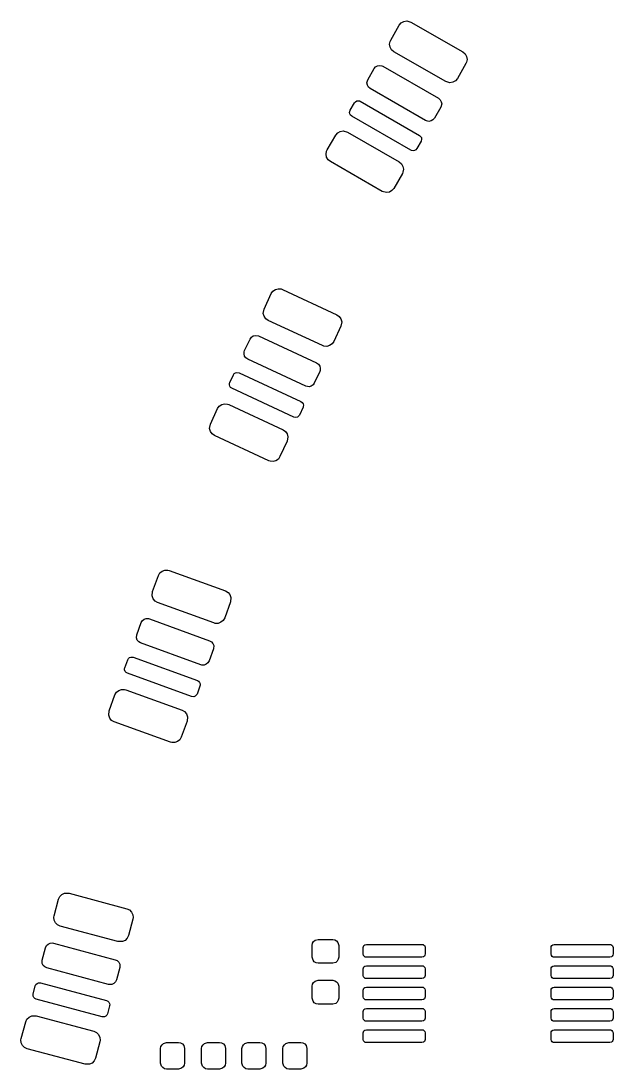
# Model space of a CAD drawing. Extents: x 126.5 to 161.3, y -107.5 to -63.8.
# Drawn here: x 126.53 to 140.39, y -88.38 to -63.83 of the extents above; entities that cross this region are included whole.
import ezdxf

# ---------------------------------------------------------------- set-up
doc = ezdxf.new("R2010")
doc.units = 0
doc.header["$MEASUREMENT"] = 0
doc.layers.add('BLACK', color=7, linetype='CONTINUOUS')

msp = doc.modelspace()

# ---------------------------------------------------------------- linework, layer by layer
at = {"layer": 'BLACK', "linetype": 'CONTINUOUS'}
for p, q in [((135.43, -63.8739), (135.49, -63.8392)), ((135.49, -63.8392), (135.558, -63.8271)), ((135.558, -63.8271), (135.658, -63.8539)), ((135.185, -64.2735), (135.385, -63.9271)), ((135.385, -63.9271), (135.43, -63.8739)), ((135.658, -63.8539), (136.871, -64.5539)), ((135.158, -64.3735), (135.17, -64.3051)), ((135.17, -64.3051), (135.185, -64.2735)), ((135.17, -64.4419), (135.158, -64.3735)), ((135.205, -64.5021), (135.17, -64.4419)), ((135.258, -64.5467), (135.205, -64.5021)), ((136.471, -65.2467), (135.258, -64.5467)), ((136.871, -64.5539), (136.924, -64.5986)), ((136.944, -64.8271), (136.744, -65.1735)), ((136.924, -64.5986), (136.959, -64.6587)), ((136.959, -64.7955), (136.944, -64.8271)), ((136.959, -64.6587), (136.971, -64.7271)), ((136.971, -64.7271), (136.959, -64.7955)), ((134.648, -65.2045), (134.798, -64.9447)), ((134.798, -64.9447), (134.831, -64.9048)), ((134.831, -64.9048), (134.876, -64.8787)), ((134.876, -64.8787), (134.927, -64.8697)), ((134.927, -64.8697), (134.979, -64.8787)), ((134.979, -64.8787), (135.002, -64.8898)), ((135.002, -64.8898), (136.302, -65.6398)), ((134.627, -65.2795), (134.648, -65.2045)), ((134.637, -65.3308), (134.627, -65.2795)), ((136.571, -65.2735), (136.471, -65.2467)), ((136.639, -65.2615), (136.571, -65.2735)), ((136.699, -65.2267), (136.639, -65.2615)), ((136.744, -65.1735), (136.699, -65.2267)), ((134.663, -65.3759), (134.637, -65.3308)), ((134.702, -65.4094), (134.663, -65.3759)), ((136.002, -66.1594), (134.702, -65.4094)), ((134.235, -65.919), (134.335, -65.7458)), ((134.335, -65.7458), (134.357, -65.7192)), ((134.357, -65.7192), (134.387, -65.7018)), ((134.387, -65.7018), (134.422, -65.6958)), ((134.422, -65.6958), (134.456, -65.7018)), ((134.456, -65.7018), (134.472, -65.7092)), ((134.472, -65.7092), (135.857, -66.5092)), ((136.302, -65.6398), (136.341, -65.6733)), ((136.341, -65.6733), (136.367, -65.7184)), ((136.377, -65.7697), (136.356, -65.8447)), ((136.367, -65.7184), (136.377, -65.7697)), ((134.222, -65.969), (134.235, -65.919)), ((134.228, -66.0032), (134.222, -65.969)), ((134.245, -66.0332), (134.228, -66.0032)), ((134.272, -66.0556), (134.245, -66.0332)), ((135.657, -66.8556), (134.272, -66.0556)), ((136.356, -65.8447), (136.206, -66.1045)), ((136.025, -66.1705), (136.002, -66.1594)), ((136.077, -66.1795), (136.025, -66.1705)), ((136.128, -66.1705), (136.077, -66.1795)), ((136.173, -66.1444), (136.128, -66.1705)), ((136.206, -66.1045), (136.173, -66.1444)), ((133.698, -66.8499), (133.898, -66.5035)), ((133.898, -66.5035), (133.942, -66.4503)), ((133.942, -66.4503), (134.002, -66.4156)), ((134.002, -66.4156), (134.071, -66.4035)), ((134.071, -66.4035), (134.171, -66.4303)), ((134.171, -66.4303), (135.383, -67.1303)), ((135.857, -66.5092), (135.884, -66.5315)), ((135.884, -66.5315), (135.901, -66.5616)), ((135.894, -66.6458), (135.794, -66.819)), ((135.907, -66.5958), (135.894, -66.6458)), ((135.901, -66.5616), (135.907, -66.5958)), ((133.671, -66.9499), (133.683, -66.8815)), ((133.683, -67.0183), (133.671, -66.9499)), ((133.683, -66.8815), (133.698, -66.8499)), ((133.718, -67.0785), (133.683, -67.0183)), ((135.673, -66.8629), (135.657, -66.8556)), ((135.707, -66.869), (135.673, -66.8629)), ((135.742, -66.8629), (135.707, -66.869)), ((135.772, -66.8456), (135.742, -66.8629)), ((135.794, -66.819), (135.772, -66.8456)), ((133.771, -67.1231), (133.718, -67.0785)), ((134.983, -67.8231), (133.771, -67.1231)), ((135.383, -67.1303), (135.436, -67.175)), ((135.436, -67.175), (135.471, -67.2351)), ((135.471, -67.2351), (135.483, -67.3035)), ((135.456, -67.4035), (135.256, -67.7499)), ((135.471, -67.3719), (135.456, -67.4035)), ((135.483, -67.3035), (135.471, -67.3719)), ((135.256, -67.7499), (135.212, -67.8032)), ((135.083, -67.8499), (134.983, -67.8231)), ((135.152, -67.8379), (135.083, -67.8499)), ((135.212, -67.8032), (135.152, -67.8379)), ((132.217, -70.5775), (132.386, -70.215)), ((132.386, -70.215), (132.426, -70.1581)), ((132.426, -70.1581), (132.483, -70.1183)), ((132.483, -70.1183), (132.55, -70.1003)), ((132.55, -70.1003), (132.619, -70.1064)), ((132.619, -70.1064), (132.652, -70.1183)), ((132.652, -70.1183), (133.921, -70.7099)), ((132.199, -70.6795), (132.217, -70.5775)), ((132.217, -70.7466), (132.199, -70.6795)), ((133.921, -70.7099), (133.978, -70.7498)), ((132.257, -70.8035), (132.217, -70.7466)), ((132.314, -70.8433), (132.257, -70.8035)), ((133.583, -71.435), (132.314, -70.8433)), ((133.978, -70.7498), (134.018, -70.8067)), ((134.018, -70.8067), (134.036, -70.8738)), ((134.036, -70.8738), (134.018, -70.9757)), ((131.92, -71.2373), (131.962, -71.2074)), ((131.962, -71.2074), (132.013, -71.1939)), ((132.013, -71.1939), (132.089, -71.2074)), ((132.089, -71.2074), (133.449, -71.8413)), ((134.018, -70.9757), (133.849, -71.3383)), ((131.763, -71.5518), (131.89, -71.2799)), ((131.89, -71.2799), (131.92, -71.2373)), ((133.616, -71.4469), (133.583, -71.435)), ((133.685, -71.453), (133.616, -71.4469)), ((133.752, -71.435), (133.685, -71.453)), ((133.809, -71.3952), (133.752, -71.435)), ((133.849, -71.3383), (133.809, -71.3952)), ((131.749, -71.6283), (131.754, -71.5764)), ((131.763, -71.6786), (131.749, -71.6283)), ((131.754, -71.5764), (131.763, -71.5518)), ((131.793, -71.7213), (131.763, -71.6786)), ((131.836, -71.7512), (131.793, -71.7213)), ((133.195, -72.3851), (131.836, -71.7512)), ((133.449, -71.8413), (133.491, -71.8712)), ((133.491, -71.8712), (133.521, -71.9139)), ((133.521, -71.9139), (133.535, -71.9642)), ((131.414, -72.2995), (131.499, -72.1183)), ((131.499, -72.1183), (131.519, -72.0898)), ((131.519, -72.0898), (131.547, -72.0699)), ((131.547, -72.0699), (131.581, -72.0609)), ((131.581, -72.0609), (131.632, -72.0699)), ((131.632, -72.0699), (133.082, -72.7461)), ((133.521, -72.0406), (133.394, -72.3125)), ((133.53, -72.0161), (133.521, -72.0406)), ((133.535, -71.9642), (133.53, -72.0161)), ((131.405, -72.3505), (131.408, -72.3159)), ((131.414, -72.384), (131.405, -72.3505)), ((131.408, -72.3159), (131.414, -72.2995)), ((131.434, -72.4125), (131.414, -72.384)), ((131.463, -72.4324), (131.434, -72.4125)), ((132.913, -73.1086), (131.463, -72.4324)), ((133.271, -72.3986), (133.195, -72.3851)), ((133.322, -72.3851), (133.271, -72.3986)), ((133.364, -72.3552), (133.322, -72.3851)), ((133.394, -72.3125), (133.364, -72.3552)), ((130.96, -73.2738), (131.129, -72.9113)), ((131.129, -72.9113), (131.169, -72.8544)), ((131.169, -72.8544), (131.226, -72.8145)), ((131.226, -72.8145), (131.293, -72.7966)), ((131.293, -72.7966), (131.362, -72.8026)), ((131.362, -72.8026), (131.395, -72.8145)), ((131.395, -72.8145), (132.664, -73.4062)), ((133.13, -72.879), (133.046, -73.0602)), ((133.082, -72.7461), (133.11, -72.766)), ((133.11, -72.766), (133.13, -72.7945)), ((133.13, -72.7945), (133.139, -72.828)), ((133.136, -72.8626), (133.13, -72.879)), ((133.139, -72.828), (133.136, -72.8626)), ((132.964, -73.1176), (132.913, -73.1086)), ((132.997, -73.1086), (132.964, -73.1176)), ((133.026, -73.0887), (132.997, -73.1086)), ((133.046, -73.0602), (133.026, -73.0887)), ((130.942, -73.3758), (130.96, -73.2738)), ((130.96, -73.4429), (130.942, -73.3758)), ((132.664, -73.4062), (132.721, -73.4461)), ((131, -73.4998), (130.96, -73.4429)), ((131.057, -73.5396), (131, -73.4998)), ((132.326, -74.1313), (131.057, -73.5396)), ((132.76, -73.672), (132.591, -74.0345)), ((132.721, -73.4461), (132.76, -73.5029)), ((132.76, -73.5029), (132.778, -73.57)), ((132.778, -73.57), (132.76, -73.672)), ((132.358, -74.1432), (132.326, -74.1313)), ((132.428, -74.1492), (132.358, -74.1432)), ((132.495, -74.1313), (132.428, -74.1492)), ((132.552, -74.0914), (132.495, -74.1313)), ((132.591, -74.0345), (132.552, -74.0914)), ((129.606, -77.1971), (129.743, -76.8212)), ((129.743, -76.8212), (129.778, -76.761)), ((129.778, -76.761), (129.831, -76.7164)), ((129.831, -76.7164), (129.896, -76.6926)), ((129.896, -76.6926), (129.965, -76.6926)), ((129.965, -76.6926), (129.999, -76.7017)), ((129.999, -76.7017), (131.315, -77.1805)), ((129.597, -77.3002), (129.606, -77.1971)), ((129.621, -77.3655), (129.597, -77.3002)), ((131.315, -77.1805), (131.375, -77.2152)), ((131.375, -77.2152), (131.42, -77.2684)), ((131.42, -77.2684), (131.443, -77.3337)), ((131.443, -77.3337), (131.434, -77.4368)), ((129.665, -77.4187), (129.621, -77.3655)), ((129.726, -77.4534), (129.665, -77.4187)), ((131.041, -77.9322), (129.726, -77.4534)), ((131.434, -77.4368), (131.297, -77.8127)), ((129.367, -77.8802), (129.407, -77.8467)), ((129.407, -77.8467), (129.456, -77.8289)), ((129.456, -77.8289), (129.508, -77.8289)), ((129.508, -77.8289), (129.533, -77.8357)), ((129.533, -77.8357), (130.943, -78.3487)), ((131.297, -77.8127), (131.263, -77.8729)), ((129.238, -78.2072), (129.341, -77.9253)), ((129.341, -77.9253), (129.367, -77.8802)), ((131.075, -77.9413), (131.041, -77.9322)), ((131.144, -77.9413), (131.075, -77.9413)), ((131.209, -77.9175), (131.144, -77.9413)), ((131.263, -77.8729), (131.209, -77.9175)), ((129.232, -78.2846), (129.238, -78.2072)), ((129.249, -78.3335), (129.232, -78.2846)), ((129.283, -78.3734), (129.249, -78.3335)), ((129.328, -78.3995), (129.283, -78.3734)), ((130.738, -78.9125), (129.328, -78.3995)), ((131.032, -78.541), (130.93, -78.8229)), ((130.943, -78.3487), (130.988, -78.3747)), ((130.988, -78.3747), (131.021, -78.4147)), ((131.021, -78.4147), (131.039, -78.4636)), ((131.039, -78.4636), (131.032, -78.541)), ((128.956, -78.9825), (129.025, -78.7945)), ((129.025, -78.7945), (129.042, -78.7645)), ((129.042, -78.7645), (129.069, -78.7421)), ((129.069, -78.7421), (129.101, -78.7303)), ((129.101, -78.7303), (129.153, -78.7348)), ((129.153, -78.7348), (130.656, -79.282)), ((130.93, -78.8229), (130.904, -78.868)), ((128.952, -78.9993), (128.956, -78.9825)), ((128.952, -79.034), (128.952, -78.9993)), ((128.964, -79.0667), (128.952, -79.034)), ((128.986, -79.0933), (128.964, -79.0667)), ((130.763, -78.9193), (130.738, -78.9125)), ((130.815, -78.9193), (130.763, -78.9193)), ((130.864, -78.9015), (130.815, -78.9193)), ((130.904, -78.868), (130.864, -78.9015)), ((129.016, -79.1106), (128.986, -79.0933)), ((130.519, -79.6579), (129.016, -79.1106)), ((130.656, -79.282), (130.686, -79.2994)), ((130.686, -79.2994), (130.709, -79.326)), ((128.725, -79.6168), (128.76, -79.5566)), ((128.76, -79.5566), (128.813, -79.512)), ((128.813, -79.512), (128.878, -79.4882)), ((128.878, -79.4882), (128.948, -79.4882)), ((128.948, -79.4882), (128.982, -79.4972)), ((128.982, -79.4972), (130.297, -79.9761)), ((130.716, -79.4102), (130.648, -79.5981)), ((130.709, -79.326), (130.721, -79.3586)), ((130.721, -79.3933), (130.716, -79.4102)), ((130.721, -79.3586), (130.721, -79.3933)), ((128.588, -79.9926), (128.725, -79.6168)), ((130.571, -79.6624), (130.519, -79.6579)), ((130.604, -79.6505), (130.571, -79.6624)), ((130.63, -79.6282), (130.604, -79.6505)), ((130.648, -79.5981), (130.63, -79.6282)), ((128.579, -80.0958), (128.588, -79.9926)), ((130.297, -79.9761), (130.357, -80.0108)), ((130.357, -80.0108), (130.402, -80.064)), ((128.603, -80.1611), (128.579, -80.0958)), ((128.648, -80.2143), (128.603, -80.1611)), ((128.708, -80.249), (128.648, -80.2143)), ((130.024, -80.7278), (128.708, -80.249)), ((130.417, -80.2324), (130.28, -80.6083)), ((130.402, -80.064), (130.426, -80.1293)), ((130.426, -80.1293), (130.417, -80.2324)), ((130.057, -80.7368), (130.024, -80.7278)), ((130.127, -80.7368), (130.057, -80.7368)), ((130.192, -80.7131), (130.127, -80.7368)), ((130.245, -80.6684), (130.192, -80.7131)), ((130.28, -80.6083), (130.245, -80.6684)), ((127.301, -84.7924), (127.405, -84.406)), ((127.405, -84.406), (127.434, -84.343)), ((127.434, -84.343), (127.483, -84.2939)), ((127.483, -84.2939), (127.546, -84.2646)), ((127.546, -84.2646), (127.65, -84.2646)), ((127.65, -84.2646), (129.002, -84.6269)), ((129.002, -84.6269), (129.065, -84.6563)), ((129.065, -84.6563), (129.114, -84.7054)), ((129.114, -84.7054), (129.143, -84.7683)), ((127.295, -84.8267), (127.301, -84.7924)), ((127.301, -84.8959), (127.295, -84.8267)), ((127.331, -84.9588), (127.301, -84.8959)), ((127.38, -85.008), (127.331, -84.9588)), ((129.143, -84.8719), (129.04, -85.2582)), ((129.143, -84.7683), (129.15, -84.8375)), ((129.15, -84.8375), (129.143, -84.8719)), ((127.443, -85.0373), (127.38, -85.008)), ((128.795, -85.3997), (127.443, -85.0373)), ((127.123, -85.4937), (127.16, -85.4569)), ((127.16, -85.4569), (127.207, -85.4349)), ((127.207, -85.4349), (127.259, -85.4304)), ((127.259, -85.4304), (127.284, -85.4349)), ((127.284, -85.4349), (128.733, -85.8231)), ((128.899, -85.3997), (128.795, -85.3997)), ((128.962, -85.3703), (128.899, -85.3997)), ((129.011, -85.3212), (128.962, -85.3703)), ((129.04, -85.2582), (129.011, -85.3212)), ((133.345, -85.486), (133.353, -85.4381)), ((133.353, -85.4381), (133.378, -85.396)), ((133.378, -85.396), (133.415, -85.3648)), ((133.415, -85.3648), (133.485, -85.346)), ((133.485, -85.346), (133.825, -85.346)), ((133.825, -85.346), (133.873, -85.3544)), ((133.873, -85.3544), (133.915, -85.3788)), ((133.915, -85.3788), (133.946, -85.416)), ((133.946, -85.416), (133.965, -85.486)), ((127.023, -85.8307), (127.101, -85.541)), ((127.101, -85.541), (127.123, -85.4937)), ((133.345, -85.766), (133.345, -85.486)), ((133.965, -85.486), (133.965, -85.766)), ((134.54, -85.539), (134.544, -85.5133)), ((134.54, -85.689), (134.54, -85.539)), ((134.55, -85.7265), (134.54, -85.689)), ((134.544, -85.5133), (134.557, -85.4908)), ((134.557, -85.4908), (134.577, -85.474)), ((134.577, -85.474), (134.615, -85.464)), ((134.615, -85.464), (135.915, -85.464)), ((135.915, -85.464), (135.94, -85.4685)), ((135.94, -85.4685), (135.963, -85.4815)), ((135.963, -85.4815), (135.98, -85.5015)), ((135.98, -85.5015), (135.99, -85.539)), ((135.99, -85.689), (135.985, -85.7147)), ((135.99, -85.539), (135.99, -85.689)), ((138.94, -85.539), (138.944, -85.5133)), ((138.94, -85.689), (138.94, -85.539)), ((138.95, -85.7265), (138.94, -85.689)), ((138.944, -85.5133), (138.957, -85.4908)), ((138.957, -85.4908), (138.977, -85.474)), ((138.977, -85.474), (139.015, -85.464)), ((139.015, -85.464), (140.315, -85.464)), ((140.315, -85.464), (140.34, -85.4685)), ((140.34, -85.4685), (140.363, -85.4815)), ((140.363, -85.4815), (140.38, -85.5015)), ((140.38, -85.5015), (140.39, -85.539)), ((140.39, -85.689), (140.385, -85.7147)), ((140.39, -85.539), (140.39, -85.689)), ((127.023, -85.9084), (127.023, -85.8307)), ((127.045, -85.9556), (127.023, -85.9084)), ((128.733, -85.8231), (128.781, -85.8451)), ((128.781, -85.8451), (128.817, -85.882)), ((128.817, -85.882), (128.839, -85.9292)), ((128.839, -85.9292), (128.839, -86.0068)), ((133.364, -85.836), (133.345, -85.766)), ((133.395, -85.8732), (133.364, -85.836)), ((133.437, -85.8976), (133.395, -85.8732)), ((133.485, -85.906), (133.437, -85.8976)), ((133.825, -85.906), (133.485, -85.906)), ((133.895, -85.8872), (133.825, -85.906)), ((133.932, -85.856), (133.895, -85.8872)), ((133.956, -85.8139), (133.932, -85.856)), ((133.965, -85.766), (133.956, -85.8139)), ((134.567, -85.7465), (134.55, -85.7265)), ((134.589, -85.7595), (134.567, -85.7465)), ((134.615, -85.764), (134.589, -85.7595)), ((135.915, -85.764), (134.615, -85.764)), ((135.952, -85.754), (135.915, -85.764)), ((135.972, -85.7372), (135.952, -85.754)), ((135.985, -85.7147), (135.972, -85.7372)), ((138.967, -85.7465), (138.95, -85.7265)), ((138.989, -85.7595), (138.967, -85.7465)), ((139.015, -85.764), (138.989, -85.7595)), ((140.315, -85.764), (139.015, -85.764)), ((140.352, -85.754), (140.315, -85.764)), ((140.372, -85.7372), (140.352, -85.754)), ((140.385, -85.7147), (140.372, -85.7372)), ((127.082, -85.9924), (127.045, -85.9556)), ((127.129, -86.0144), (127.082, -85.9924)), ((128.578, -86.4027), (127.129, -86.0144)), ((128.839, -86.0068), (128.762, -86.2966)), ((134.54, -86.039), (134.544, -86.0133)), ((134.54, -86.189), (134.54, -86.039)), ((134.55, -86.2265), (134.54, -86.189)), ((134.544, -86.0133), (134.557, -85.9908)), ((134.557, -85.9908), (134.577, -85.974)), ((134.577, -85.974), (134.615, -85.964)), ((134.615, -85.964), (135.915, -85.964)), ((135.915, -85.964), (135.94, -85.9685)), ((135.94, -85.9685), (135.963, -85.9815)), ((135.963, -85.9815), (135.98, -86.0015)), ((135.98, -86.0015), (135.99, -86.039)), ((135.99, -86.189), (135.985, -86.2147)), ((135.99, -86.039), (135.99, -86.189)), ((138.94, -86.039), (138.944, -86.0133)), ((138.94, -86.189), (138.94, -86.039)), ((138.95, -86.2265), (138.94, -86.189)), ((138.944, -86.0133), (138.957, -85.9908)), ((138.957, -85.9908), (138.977, -85.974)), ((138.977, -85.974), (139.015, -85.964)), ((139.015, -85.964), (140.315, -85.964)), ((140.315, -85.964), (140.34, -85.9685)), ((140.34, -85.9685), (140.363, -85.9815)), ((140.363, -85.9815), (140.38, -86.0015)), ((140.38, -86.0015), (140.39, -86.039)), ((140.39, -86.189), (140.385, -86.2147)), ((140.39, -86.039), (140.39, -86.189)), ((126.81, -86.6276), (126.861, -86.4344)), ((126.861, -86.4344), (126.876, -86.403)), ((126.876, -86.403), (126.901, -86.3784)), ((126.901, -86.3784), (126.932, -86.3637)), ((126.932, -86.3637), (126.984, -86.3637)), ((126.984, -86.3637), (128.529, -86.7778)), ((128.604, -86.4072), (128.578, -86.4027)), ((128.656, -86.4027), (128.604, -86.4072)), ((128.703, -86.3807), (128.656, -86.4027)), ((128.74, -86.3438), (128.703, -86.3807)), ((128.762, -86.2966), (128.74, -86.3438)), ((133.345, -86.446), (133.353, -86.3981)), ((133.353, -86.3981), (133.378, -86.356)), ((133.378, -86.356), (133.415, -86.3248)), ((133.415, -86.3248), (133.485, -86.306)), ((133.485, -86.306), (133.825, -86.306)), ((133.825, -86.306), (133.873, -86.3144)), ((133.873, -86.3144), (133.915, -86.3388)), ((133.915, -86.3388), (133.946, -86.376)), ((133.946, -86.376), (133.965, -86.446)), ((134.567, -86.2465), (134.55, -86.2265)), ((134.589, -86.2595), (134.567, -86.2465)), ((134.615, -86.264), (134.589, -86.2595)), ((135.915, -86.264), (134.615, -86.264)), ((135.952, -86.254), (135.915, -86.264)), ((135.972, -86.2372), (135.952, -86.254)), ((135.985, -86.2147), (135.972, -86.2372)), ((138.967, -86.2465), (138.95, -86.2265)), ((138.989, -86.2595), (138.967, -86.2465)), ((139.015, -86.264), (138.989, -86.2595)), ((140.315, -86.264), (139.015, -86.264)), ((140.352, -86.254), (140.315, -86.264)), ((140.372, -86.2372), (140.352, -86.254)), ((140.385, -86.2147), (140.372, -86.2372)), ((126.807, -86.6448), (126.81, -86.6276)), ((126.81, -86.6794), (126.807, -86.6448)), ((126.824, -86.7109), (126.81, -86.6794)), ((133.345, -86.726), (133.345, -86.446)), ((133.965, -86.446), (133.965, -86.726)), ((134.54, -86.539), (134.544, -86.5133)), ((134.54, -86.689), (134.54, -86.539)), ((134.544, -86.5133), (134.557, -86.4908)), ((134.557, -86.4908), (134.577, -86.474)), ((134.577, -86.474), (134.615, -86.464)), ((134.615, -86.464), (135.915, -86.464)), ((135.915, -86.464), (135.94, -86.4685)), ((135.94, -86.4685), (135.963, -86.4815)), ((135.963, -86.4815), (135.98, -86.5015)), ((135.98, -86.5015), (135.99, -86.539)), ((135.99, -86.539), (135.99, -86.689)), ((138.94, -86.539), (138.944, -86.5133)), ((138.94, -86.689), (138.94, -86.539)), ((138.944, -86.5133), (138.957, -86.4908)), ((138.957, -86.4908), (138.977, -86.474)), ((138.977, -86.474), (139.015, -86.464)), ((139.015, -86.464), (140.315, -86.464)), ((140.315, -86.464), (140.34, -86.4685)), ((140.34, -86.4685), (140.363, -86.4815)), ((140.363, -86.4815), (140.38, -86.5015)), ((140.38, -86.5015), (140.39, -86.539)), ((140.39, -86.539), (140.39, -86.689)), ((126.849, -86.7354), (126.824, -86.7109)), ((126.88, -86.7501), (126.849, -86.7354)), ((128.426, -87.1642), (126.88, -86.7501)), ((128.529, -86.7778), (128.561, -86.7925)), ((128.6, -86.9003), (128.548, -87.0935)), ((128.561, -86.7925), (128.585, -86.8171)), ((128.585, -86.8171), (128.6, -86.8486)), ((128.6, -86.8486), (128.603, -86.8832)), ((128.603, -86.8832), (128.6, -86.9003)), ((133.364, -86.796), (133.345, -86.726)), ((133.395, -86.8332), (133.364, -86.796)), ((133.437, -86.8576), (133.395, -86.8332)), ((133.485, -86.866), (133.437, -86.8576)), ((133.825, -86.866), (133.485, -86.866)), ((133.895, -86.8472), (133.825, -86.866)), ((133.932, -86.816), (133.895, -86.8472)), ((133.956, -86.7739), (133.932, -86.816)), ((133.965, -86.726), (133.956, -86.7739)), ((134.55, -86.7265), (134.54, -86.689)), ((134.567, -86.7465), (134.55, -86.7265)), ((134.589, -86.7595), (134.567, -86.7465)), ((134.615, -86.764), (134.589, -86.7595)), ((135.915, -86.764), (134.615, -86.764)), ((135.952, -86.754), (135.915, -86.764)), ((135.972, -86.7372), (135.952, -86.754)), ((135.985, -86.7147), (135.972, -86.7372)), ((135.99, -86.689), (135.985, -86.7147)), ((138.95, -86.7265), (138.94, -86.689)), ((138.967, -86.7465), (138.95, -86.7265)), ((138.989, -86.7595), (138.967, -86.7465)), ((139.015, -86.764), (138.989, -86.7595)), ((140.315, -86.764), (139.015, -86.764)), ((140.352, -86.754), (140.315, -86.764)), ((140.372, -86.7372), (140.352, -86.754)), ((140.385, -86.7147), (140.372, -86.7372)), ((140.39, -86.689), (140.385, -86.7147)), ((126.664, -87.2167), (126.713, -87.1676)), ((126.713, -87.1676), (126.776, -87.1382)), ((126.776, -87.1382), (126.88, -87.1382)), ((126.88, -87.1382), (128.232, -87.5006)), ((128.478, -87.1642), (128.426, -87.1642)), ((128.509, -87.1495), (128.478, -87.1642)), ((128.534, -87.125), (128.509, -87.1495)), ((128.548, -87.0935), (128.534, -87.125)), ((134.54, -87.039), (134.544, -87.0133)), ((134.54, -87.189), (134.54, -87.039)), ((134.544, -87.0133), (134.557, -86.9908)), ((134.557, -86.9908), (134.577, -86.974)), ((134.577, -86.974), (134.615, -86.964)), ((134.615, -86.964), (135.915, -86.964)), ((135.915, -86.964), (135.94, -86.9685)), ((135.94, -86.9685), (135.963, -86.9815)), ((135.963, -86.9815), (135.98, -87.0015)), ((135.98, -87.0015), (135.99, -87.039)), ((135.99, -87.039), (135.99, -87.189)), ((138.94, -87.039), (138.944, -87.0133)), ((138.94, -87.189), (138.94, -87.039)), ((138.944, -87.0133), (138.957, -86.9908)), ((138.957, -86.9908), (138.977, -86.974)), ((138.977, -86.974), (139.015, -86.964)), ((139.015, -86.964), (140.315, -86.964)), ((140.315, -86.964), (140.34, -86.9685)), ((140.34, -86.9685), (140.363, -86.9815)), ((140.363, -86.9815), (140.38, -87.0015)), ((140.38, -87.0015), (140.39, -87.039)), ((140.39, -87.039), (140.39, -87.189)), ((126.531, -87.666), (126.635, -87.2796)), ((126.635, -87.2796), (126.664, -87.2167)), ((134.55, -87.2265), (134.54, -87.189)), ((134.567, -87.2465), (134.55, -87.2265)), ((134.589, -87.2595), (134.567, -87.2465)), ((134.615, -87.264), (134.589, -87.2595)), ((135.915, -87.264), (134.615, -87.264)), ((135.952, -87.254), (135.915, -87.264)), ((135.972, -87.2372), (135.952, -87.254)), ((135.985, -87.2147), (135.972, -87.2372)), ((135.99, -87.189), (135.985, -87.2147)), ((138.95, -87.2265), (138.94, -87.189)), ((138.967, -87.2465), (138.95, -87.2265)), ((138.989, -87.2595), (138.967, -87.2465)), ((139.015, -87.264), (138.989, -87.2595)), ((140.315, -87.264), (139.015, -87.264)), ((140.352, -87.254), (140.315, -87.264)), ((140.372, -87.2372), (140.352, -87.254)), ((140.385, -87.2147), (140.372, -87.2372)), ((140.39, -87.189), (140.385, -87.2147)), ((126.525, -87.7003), (126.531, -87.666)), ((128.232, -87.5006), (128.295, -87.5299)), ((128.295, -87.5299), (128.344, -87.579)), ((128.344, -87.579), (128.374, -87.642)), ((128.374, -87.642), (128.38, -87.7112)), ((134.54, -87.539), (134.544, -87.5133)), ((134.54, -87.689), (134.54, -87.539)), ((134.544, -87.5133), (134.557, -87.4908)), ((134.557, -87.4908), (134.577, -87.474)), ((134.577, -87.474), (134.615, -87.464)), ((134.615, -87.464), (135.915, -87.464)), ((135.915, -87.464), (135.94, -87.4685)), ((135.94, -87.4685), (135.963, -87.4815)), ((135.963, -87.4815), (135.98, -87.5015)), ((135.98, -87.5015), (135.99, -87.539)), ((135.99, -87.539), (135.99, -87.689)), ((138.94, -87.539), (138.944, -87.5133)), ((138.94, -87.689), (138.94, -87.539)), ((138.944, -87.5133), (138.957, -87.4908)), ((138.957, -87.4908), (138.977, -87.474)), ((138.977, -87.474), (139.015, -87.464)), ((139.015, -87.464), (140.315, -87.464)), ((140.315, -87.464), (140.34, -87.4685)), ((140.34, -87.4685), (140.363, -87.4815)), ((140.363, -87.4815), (140.38, -87.5015)), ((140.38, -87.5015), (140.39, -87.539)), ((140.39, -87.539), (140.39, -87.689)), ((126.531, -87.7695), (126.525, -87.7003)), ((126.561, -87.8325), (126.531, -87.7695)), ((126.61, -87.8816), (126.561, -87.8325)), ((126.673, -87.9109), (126.61, -87.8816)), ((128.025, -88.2733), (126.673, -87.9109)), ((128.374, -87.7455), (128.27, -88.1319)), ((128.38, -87.7112), (128.374, -87.7455)), ((129.796, -87.9045), (129.804, -87.8566)), ((129.796, -88.2445), (129.796, -87.9045)), ((129.804, -87.8566), (129.829, -87.8145)), ((129.829, -87.8145), (129.866, -87.7833)), ((129.866, -87.7833), (129.936, -87.7645)), ((129.936, -87.7645), (130.216, -87.7645)), ((130.216, -87.7645), (130.264, -87.7729)), ((130.264, -87.7729), (130.306, -87.7973)), ((130.306, -87.7973), (130.337, -87.8345)), ((130.337, -87.8345), (130.356, -87.9045)), ((130.356, -87.9045), (130.356, -88.2445)), ((130.756, -87.9045), (130.764, -87.8566)), ((130.756, -88.2445), (130.756, -87.9045)), ((130.764, -87.8566), (130.789, -87.8145)), ((130.789, -87.8145), (130.826, -87.7833)), ((130.826, -87.7833), (130.896, -87.7645)), ((130.896, -87.7645), (131.176, -87.7645)), ((131.176, -87.7645), (131.224, -87.7729)), ((131.224, -87.7729), (131.266, -87.7973)), ((131.266, -87.7973), (131.297, -87.8345)), ((131.297, -87.8345), (131.316, -87.9045)), ((131.316, -87.9045), (131.316, -88.2445)), ((131.701, -87.9045), (131.709, -87.8566)), ((131.701, -88.2445), (131.701, -87.9045)), ((131.709, -87.8566), (131.734, -87.8145)), ((131.734, -87.8145), (131.771, -87.7833)), ((131.771, -87.7833), (131.841, -87.7645)), ((131.841, -87.7645), (132.121, -87.7645)), ((132.121, -87.7645), (132.169, -87.7729)), ((132.169, -87.7729), (132.211, -87.7973)), ((132.211, -87.7973), (132.242, -87.8345)), ((132.242, -87.8345), (132.261, -87.9045)), ((132.261, -87.9045), (132.261, -88.2445)), ((132.661, -87.9045), (132.669, -87.8566)), ((132.661, -88.2445), (132.661, -87.9045)), ((132.669, -87.8566), (132.694, -87.8145)), ((132.694, -87.8145), (132.731, -87.7833)), ((132.731, -87.7833), (132.801, -87.7645)), ((132.801, -87.7645), (133.081, -87.7645)), ((133.081, -87.7645), (133.129, -87.7729)), ((133.129, -87.7729), (133.171, -87.7973)), ((133.171, -87.7973), (133.202, -87.8345)), ((133.202, -87.8345), (133.221, -87.9045)), ((133.221, -87.9045), (133.221, -88.2445)), ((134.55, -87.7265), (134.54, -87.689)), ((134.567, -87.7465), (134.55, -87.7265)), ((134.589, -87.7595), (134.567, -87.7465)), ((134.615, -87.764), (134.589, -87.7595)), ((135.915, -87.764), (134.615, -87.764)), ((135.952, -87.754), (135.915, -87.764)), ((135.972, -87.7372), (135.952, -87.754)), ((135.985, -87.7147), (135.972, -87.7372)), ((135.99, -87.689), (135.985, -87.7147)), ((138.95, -87.7265), (138.94, -87.689)), ((138.967, -87.7465), (138.95, -87.7265)), ((138.989, -87.7595), (138.967, -87.7465)), ((139.015, -87.764), (138.989, -87.7595)), ((140.315, -87.764), (139.015, -87.764)), ((140.352, -87.754), (140.315, -87.764)), ((140.372, -87.7372), (140.352, -87.754)), ((140.385, -87.7147), (140.372, -87.7372)), ((140.39, -87.689), (140.385, -87.7147)), ((128.27, -88.1319), (128.241, -88.1948)), ((128.129, -88.2733), (128.025, -88.2733)), ((128.192, -88.2439), (128.129, -88.2733)), ((128.241, -88.1948), (128.192, -88.2439)), ((129.815, -88.3145), (129.796, -88.2445)), ((129.846, -88.3517), (129.815, -88.3145)), ((129.888, -88.3761), (129.846, -88.3517)), ((129.936, -88.3845), (129.888, -88.3761)), ((130.216, -88.3845), (129.936, -88.3845)), ((130.286, -88.3657), (130.216, -88.3845)), ((130.323, -88.3345), (130.286, -88.3657)), ((130.348, -88.2924), (130.323, -88.3345)), ((130.356, -88.2445), (130.348, -88.2924)), ((130.775, -88.3145), (130.756, -88.2445)), ((130.806, -88.3517), (130.775, -88.3145)), ((130.848, -88.3761), (130.806, -88.3517)), ((130.896, -88.3845), (130.848, -88.3761)), ((131.176, -88.3845), (130.896, -88.3845)), ((131.246, -88.3657), (131.176, -88.3845)), ((131.283, -88.3345), (131.246, -88.3657)), ((131.308, -88.2924), (131.283, -88.3345)), ((131.316, -88.2445), (131.308, -88.2924)), ((131.72, -88.3145), (131.701, -88.2445)), ((131.751, -88.3517), (131.72, -88.3145)), ((131.793, -88.3761), (131.751, -88.3517)), ((131.841, -88.3845), (131.793, -88.3761)), ((132.121, -88.3845), (131.841, -88.3845)), ((132.191, -88.3657), (132.121, -88.3845)), ((132.228, -88.3345), (132.191, -88.3657)), ((132.253, -88.2924), (132.228, -88.3345)), ((132.261, -88.2445), (132.253, -88.2924)), ((132.68, -88.3145), (132.661, -88.2445)), ((132.711, -88.3517), (132.68, -88.3145)), ((132.753, -88.3761), (132.711, -88.3517)), ((132.801, -88.3845), (132.753, -88.3761)), ((133.081, -88.3845), (132.801, -88.3845)), ((133.151, -88.3657), (133.081, -88.3845)), ((133.188, -88.3345), (133.151, -88.3657)), ((133.213, -88.2924), (133.188, -88.3345)), ((133.221, -88.2445), (133.213, -88.2924))]:
    msp.add_line(p, q, dxfattribs=at)

doc.saveas('drawing.dxf')
